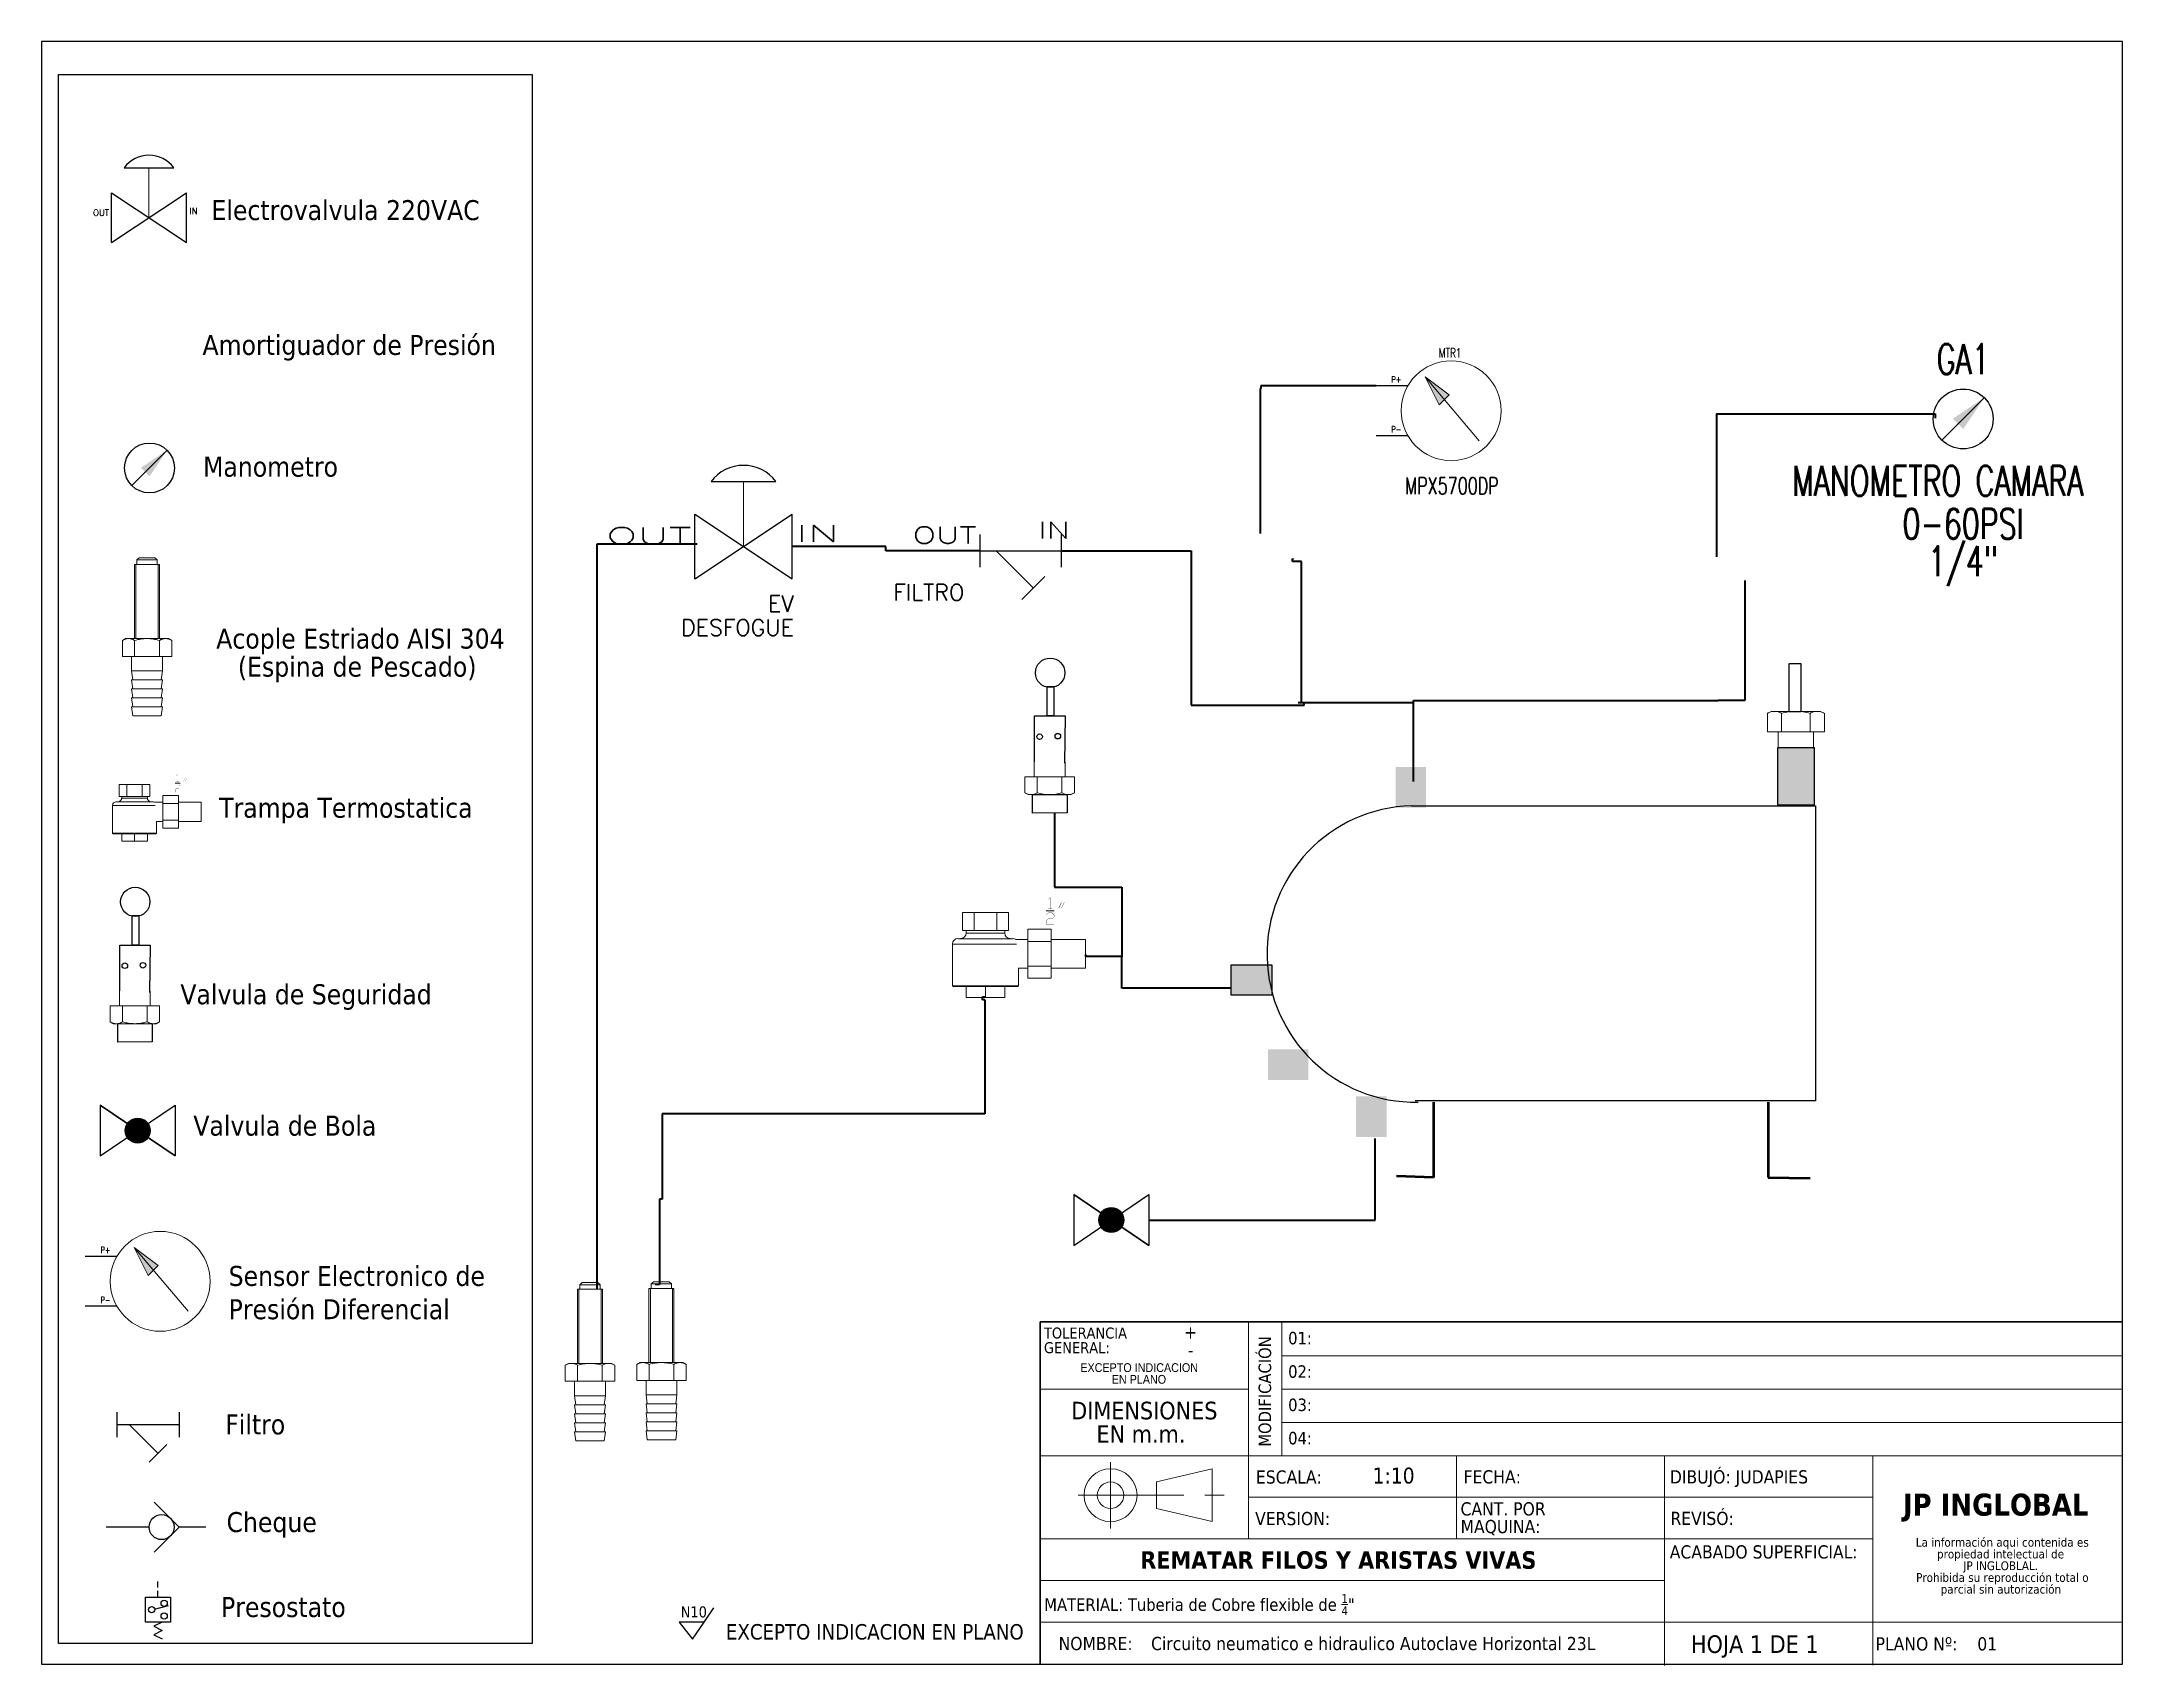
# Model space of a CAD drawing. Header units: millimetres. Extents: x 15 to 265, y 10 to 205.
import ezdxf
from ezdxf.enums import TextEntityAlignment as Align

# ---------------------------------------------------------------- set-up
doc = ezdxf.new("R2010")
doc.units = ezdxf.units.MM
doc.linetypes.add('CENTERX2', pattern=[20.32, 12.7, -2.54, 2.54, -2.54])
for name, color, linetype in [('CONTORNO', 179, 'Continuous'), ('DESC', 250, 'Continuous'), ('SYMS', 7, 'Continuous'), ('TAGS', 250, 'Continuous'), ('TERMS', 123, 'Continuous'), ('WIRENO', 72, 'Continuous')]:
    doc.layers.add(name, color=color, linetype=linetype)
doc.layers.add('WIRES', color=7, linetype='Continuous', lineweight=35)
doc.styles.add('SLDTEXTSTYLE0', font='tahoma.ttf')
doc.styles.add('SLDTEXTSTYLE1', font='')
doc.styles.add('SLDTEXTSTYLE2', font='GOTHIC.TTF', dxfattribs={"width": 0.913})
doc.styles.get("Standard").update_dxf_attribs({"font": 'tahoma.ttf'})
doc.styles.add('WD', font='romans.shx')
doc.styles.get('SLDTEXTSTYLE1').set_extended_font_data('Tahoma', bold=True)

# ---------------------------------------------------------------- blocks, each defined once
blk = doc.blocks.new('SW_NOTE_0')
at = {"layer": 'CONTORNO', "color": 0, "attachment_point": 2, "style": 'SLDTEXTSTYLE2'}
for s, insert, char_height in [('EXCEPTO INDICACION', (7.57, 1.35), 1.0583), ('EN PLANO', (7.54, -0.06), 1.058)]:
    blk.add_mtext(s, dxfattribs=dict(at, insert=insert, char_height=char_height))
blk = doc.blocks.new('SW_NOTE_1')
at = {"layer": 'CONTORNO', "color": 0, "attachment_point": 2, "style": 'SLDTEXTSTYLE0'}
for s, insert, char_height in [('DIMENSIONES ', (9.43, 2.69), 2.1167), ('EN m.m.', (9.02, -0.13), 2.117)]:
    blk.add_mtext(s, dxfattribs=dict(at, insert=insert, char_height=char_height))
blk = doc.blocks.new('SW_NOTE_2')
at = {"layer": 'CONTORNO', "color": 0, "char_height": 1.0583, "attachment_point": 2, "style": 'SLDTEXTSTYLE0'}
for s, insert in [('La información aqui contenida es ', (10.29, 1.34)), ('propiedad intelectual de', (10.08, -0.07)), ('JP INGLOBLAL.', (10.1, -1.48)), ('Prohibida su reproducción total o ', (10.3, -2.89)), ('parcial sin autorización', (10.12, -4.3))]:
    blk.add_mtext(s, dxfattribs=dict(at, insert=insert))
blk = doc.blocks.new('SW_NOTE_3')
at = {"color": 0, "linetype": 'Continuous', "lineweight": 0, "attachment_point": 1, "style": 'SLDTEXTSTYLE0'}
for s, insert, char_height in [('TOLERANCIA ', (0, 1.68), 1.3229), ('GENERAL:', (0, -0.08), 1.323)]:
    blk.add_mtext(s, dxfattribs=dict(at, insert=insert, char_height=char_height))
blk = doc.blocks.new('SW_NOTE_4')
at = {"color": 0, "linetype": 'Continuous', "lineweight": 0, "char_height": 1.587, "attachment_point": 1, "style": 'SLDTEXTSTYLE0'}
for s, insert in [('CANT. POR ', (0, 2.02)), ('MAQUINA:', (0, -0.1))]:
    blk.add_mtext(s, dxfattribs=dict(at, insert=insert))
blk = doc.blocks.new('HGVA1_DIAPHRAGM_VALVE2')
at = {"color": 7, "linetype": 'Continuous', "lineweight": 0, "ltscale": 3.2258}
for p, q in [((-0.25, 0.5), (0.25, 0.5)), ((0, 0), (0, 0.5))]:
    blk.add_line(p, q, dxfattribs=at)
for p, q in [((-0.375, -0.25), (-0.375, 0.25)), ((-0.375, -0.25), (0.375, 0.25)), ((-0.375, 0.25), (0.375, -0.25)), ((0.375, -0.25), (0.375, 0.25))]:
    blk.add_line(p, q)
at = {"ltscale": 25.4, "flags": 128}
blk.add_lwpolyline([(0.25, 0.5, 0.5), (-0.25, 0.5)], format="xyb", close=True, dxfattribs=at)
at = {"style": 'WD', "flags": 1}
for tag, p in [('INST', (-0.469, 0.748)), ('LOC', (-0.469, 0.587)), ('TAG1', (-0.469, 0.378))]:
    blk.add_attdef(tag, text='', height=0.125, dxfattribs=at).set_placement(p, align=Align.RIGHT)
at = {"style": 'WD'}
blk.add_attdef('XREF', text='', height=0.0625, rotation=0.0625, dxfattribs=at).set_placement((0.518, 0.271), align=Align.TOP_CENTER)
blk.add_attdef('TERM01', text='', height=0.0625, dxfattribs=at).set_placement((-0.399, 0.018), align=Align.RIGHT)
for tag, p, height in [('X4TERM01', (-0.375, 0), 0.005), ('X1TERM02', (0.375, 0), 0.005), ('TERM02', (0.406, 0.036), 0.0625), ('RATING1', (0.388, -0.162), 0.125), ('DESC1', (0.388, -0.378), 0.125), ('DESC2', (0.388, -0.562), 0.125), ('DESC3', (0.388, -0.752), 0.125), ('WDTAGALT', (0.388, -0.907), 0.125)]:
    blk.add_attdef(tag, p, '', height=height, dxfattribs=at)
at = {"style": 'WD', "flags": 1}
for tag, p in [('WDTYPE', (-0.154, -0.127)), ('FAMILY', (-0.143, -0.17)), ('CAT', (-0.143, -0.215)), ('MFG', (-0.141, -0.246)), ('ASSYCODE', (-0.113, -0.275))]:
    blk.add_attdef(tag, text='', height=0.01, dxfattribs=at).set_placement(p, align=Align.CENTER)
blk = doc.blocks.new('HST1_STRAINER_Y_TYPE')
at = {"ltscale": 3.2258}
for p, q in [((0, 0.125), (0, -0.125)), ((0.625, 0.125), (0.625, -0.125)), ((0, 0), (0.625, 0)), ((0.125, 0), (0.412, -0.287)), ((0.324, -0.376), (0.501, -0.199))]:
    blk.add_line(p, q, dxfattribs=at)
at = {"style": 'WD', "flags": 1}
for tag, height, p in [('INST', 0.125, (0.33, 0.71)), ('LOC', 0.125, (0.306, 0.549)), ('TAG1', 0.125, (0.324, 0.34)), ('FAMILY', 0.01, (1.09, 0.044)), ('CAT', 0.01, (1.09, -0.001)), ('WDTYPE', 0.01, (1.102, -0.093)), ('MFG', 0.01, (1.092, -0.032)), ('ASSYCODE', 0.01, (1.12, -0.061))]:
    blk.add_attdef(tag, text='', height=height, dxfattribs=at).set_placement(p, align=Align.CENTER)
at = {"style": 'WD'}
for tag, height, p in [('WDTAGALT', 0.125, (0.035, 0.2)), ('TERM01', 0.0625, (-0.024, 0.018))]:
    blk.add_attdef(tag, text='', height=height, dxfattribs=at).set_placement(p, align=Align.RIGHT)
for tag, p, height in [('RATING1', (0.6, 0.18), 0.125), ('X4TERM01', (0, 0), 0.005), ('X1TERM03', (0.625, 0), 0.005), ('TERM03', (0.632, 0.013), 0.0625), ('DESC1', (-0.666, -0.258), 0.125), ('DESC2', (-0.666, -0.442), 0.125), ('X8TERM02', (0.412, -0.287), 0.005), ('TERM02', (0.447, -0.365), 0.0625), ('DESC3', (-0.666, -0.632), 0.125)]:
    blk.add_attdef(tag, p, '', height=height, dxfattribs=at)
blk.add_attdef('XREF', text='', height=0.0625, rotation=0.0625, dxfattribs=at).set_placement((0.649, -0.434), align=Align.TOP_CENTER)
blk = doc.blocks.new('HMT1_DIFFERENTIAL_PRESSURE_GAUGE')
blk.add_hatch(color=7).paths.add_polyline_path([(-0.26, 0.34), (-0.12, 0.06), (-0.02, 0.16)])
for p, q in [((-0.437, 0.25), (-0.75, 0.25)), ((-0.437, -0.25), (-0.75, -0.25))]:
    blk.add_line(p, q)
at = {"color": 7, "linetype": 'Continuous', "lineweight": 0, "ltscale": 645.15999}
for p, q in [((-0.26, 0.34), (0.28, -0.3)), ((-0.26, 0.34), (-0.12, 0.06)), ((-0.26, 0.34), (-0.02, 0.16)), ((-0.12, 0.06), (-0.02, 0.16))]:
    blk.add_line(p, q, dxfattribs=at)
at = {"color": 255, "linetype": 'Continuous', "lineweight": 0, "ltscale": 25.4, "flags": 128}
blk.add_lwpolyline([(-0.26, 0.34), (-0.12, 0.06), (-0.02, 0.16)], close=True, dxfattribs=at)
at = {"color": 7, "linetype": 'Continuous', "lineweight": 0, "ltscale": 645.15999}
blk.add_circle((0, 0), 0.5, dxfattribs=at)
at = {"style": 'WD', "width": 0.7}
for tag, p in [('INST', (-0.01, 0.781)), ('TAG1', (-0.01, 0.531)), ('LOC', (-0.01, 0.656)), ('DESC1', (0.021, -0.625)), ('DESC2', (0.021, -0.75)), ('DESC3', (0.021, -0.875)), ('WDTAGALT', (0.021, -1))]:
    blk.add_attdef(tag, text='', height=0.0938, dxfattribs=at).set_placement(p, align=Align.CENTER)
at = {"style": 'WD'}
for tag, p, height, flags in [('X4TERM01', (-0.75, 0.25), 0.005, 1), ('X1TERM03', (0.5, 0), 0.005, 1), ('WDBLKNAM', (-0.209, -0.188), 0.01, 9), ('FAMILY', (-0.208, -0.062), 0.01, 9), ('X4TERM02', (-0.75, -0.25), 0.005, 1)]:
    blk.add_attdef(tag, p, '', height=height, dxfattribs=dict(at, flags=flags))
at = {"style": 'WD', "width": 0.7}
for tag, p in [('TERM01', (-0.5, 0.281)), ('TERM02', (-0.5, -0.219))]:
    blk.add_attdef(tag, text='', height=0.0625, dxfattribs=at).set_placement(p, align=Align.RIGHT)
for tag, p, height in [('TERM03', (0.531, 0.031), 0.0625), ('RATING1', (0.469, -0.375), 0.0938)]:
    blk.add_attdef(tag, p, '', height=height, dxfattribs=at)
at = {"linetype": 'Continuous', "style": 'WD', "flags": 9}
for tag, p in [('ASSYCODE', (-0.208, -0.156)), ('CAT', (-0.208, -0.094)), ('MFG', (-0.208, -0.125))]:
    blk.add_attdef(tag, p, '', height=0.01, dxfattribs=at)
at = {"style": 'WD'}
blk.add_attdef('XREF', text='', height=0.0625, dxfattribs=at).set_placement((-0.438, -0.406), align=Align.RIGHT)
at = {"flags": 1}
blk.add_attdef('WDTYPE', (-0.219, -0.25), '', height=0.01, dxfattribs=at)
blk = doc.blocks.new('Trampo')
for points in [[(117.18, 260.47), (116.16, 260.47), (116.16, 260.53), (116.64, 260.53), (116.64, 263.49), (116.17, 263.03), (116.12, 263.08), (116.65, 263.61), (116.7, 263.61), (116.7, 260.53), (117.18, 260.53)], [(119.73, 262.17), (119, 260.7), (118.92, 260.75), (119.65, 262.2)], [(120.48, 262.17), (119.73, 260.7), (119.65, 260.75), (120.39, 262.2)], [(117.75, 258.35), (117.2, 257.8), (116.17, 257.8), (115.68, 257.31), (115.68, 256.33), (117.7, 256.33), (117.7, 256.27), (115.61, 256.27), (115.61, 257.34), (116.16, 257.87), (117.18, 257.87), (117.66, 258.37), (117.66, 258.86), (117.18, 259.34), (116.17, 259.34), (115.68, 258.85), (115.63, 258.9), (116.16, 259.43), (117.2, 259.43), (117.75, 258.88)]]:
    blk.add_hatch(color=7).paths.add_polyline_path(points)
at = {"color": 7, "linetype": 'Continuous', "lineweight": 15}
for points in [[(93.14, 259.47), (105.47, 259.47), (105.47, 254.69), (93.14, 254.69)], [(93.14, 254.69), (93.14, 259.47), (93.14, 259.47)], [(96.24, 254.69), (96.24, 259.47), (96.24, 259.47)], [(102.39, 254.69), (102.39, 259.47), (102.39, 259.47)], [(90.48, 251.05), (90.48, 239.82), (90.48, 239.82)], [(91.97, 252.49), (106.66, 252.49), (106.66, 252.49)], [(94.17, 254.69), (94.17, 253.97), (94.17, 253.97)], [(104.46, 253.97), (104.46, 254.69), (104.46, 254.69)], [(110.68, 252.31), (107.39, 252.31), (107.39, 252.31)], [(116.95, 255.02), (110.68, 255.02), (110.68, 241.9), (116.95, 241.9)], [(116.95, 251.77), (110.68, 251.77), (110.68, 251.77)], [(116.95, 255.02), (116.95, 241.9), (116.95, 241.9)], [(126.1, 252.31), (116.95, 252.31), (116.95, 252.31)], [(126.1, 252.31), (126.1, 244.62), (126.1, 244.62)], [(108.15, 239.82), (108.15, 244.62), (108.15, 244.62)], [(108.15, 244.62), (110.68, 244.62), (110.68, 244.62)], [(116.95, 245.16), (110.68, 245.16), (110.68, 245.16)], [(116.95, 244.62), (126.1, 244.62), (126.1, 244.62)], [(107.93, 239.65), (90.7, 239.65), (90.7, 239.65)], [(104.46, 239.65), (104.46, 236.73), (94.17, 236.73), (94.17, 239.65)], [(99.3, 239.65), (99.3, 236.73), (99.3, 236.73)]]:
    blk.add_lwpolyline(points, dxfattribs=at)
at = {"color": 7, "linetype": 'Continuous', "lineweight": 20}
blk.add_lwpolyline([(115.59, 259.99), (117.71, 259.99), (117.71, 259.99)], dxfattribs=at)
at = {"color": 8, "linetype": 'Continuous', "lineweight": 15}
for points in [[(107.64, 251.05), (90.48, 251.05), (90.48, 251.05)], [(94.17, 253.97), (104.46, 253.97), (104.46, 253.97)], [(90.48, 239.82), (108.15, 239.82), (108.15, 239.82)]]:
    blk.add_lwpolyline(points, dxfattribs=at)
at = {"color": 7, "linetype": 'Continuous', "lineweight": 15}
for points in [[(91.94, 252.53), (91.14, 252.53), (90.48, 251.88), (90.48, 251.07)], [(92.66, 252.53), (93.48, 252.53), (94.12, 253.19), (94.12, 254)], [(104.46, 254), (104.46, 253.19), (105.12, 252.53), (105.92, 252.53)], [(107.36, 252.34), (107.12, 252.46), (106.89, 252.53), (106.64, 252.53)], [(90.48, 239.85), (90.48, 239.74), (90.56, 239.65), (90.68, 239.65)], [(107.92, 239.65), (108.02, 239.65), (108.1, 239.74), (108.1, 239.85)]]:
    blk.add_open_spline(points, degree=3, dxfattribs=at)
blk = doc.blocks.new('HME1_PRESS_M')
blk.add_line((0.0361, -0.0879), (0.2129, 0.0889))
blk.add_circle((0.125, 0), 0.125)
blk.add_solid([(0.0821, 0.0015), (0.1255, -0.0419), (0.2129, 0.0889)])
at = {"style": 'WD', "width": 0.7}
for tag, p in [('INST', (0.125, 0.5)), ('LOC', (0.125, 0.3438)), ('TAG1', (0.125, 0.1875)), ('DESC1', (0.125, -0.3438)), ('DESC2', (0.125, -0.5)), ('DESC3', (0.125, -0.6562)), ('WDTAGALT', (0.125, -0.8125))]:
    blk.add_attdef(tag, text='', height=0.125, dxfattribs=at).set_placement(p, align=Align.CENTER)
blk.add_attdef('TERM01', text='', height=0.0625, dxfattribs=at).set_placement((-0.0322, 0.0313), align=Align.RIGHT)
for tag, p, height in [('TERM02', (0.2803, 0.0313), 0.0625), ('RATING1', (0.2812, -0.1875), 0.125)]:
    blk.add_attdef(tag, p, '', height=height, dxfattribs=at)
at = {"style": 'WD'}
for tag, p, height, flags in [('X4TERM01', (0, 0), 0.005, 1), ('WDTYPE', (0.0625, 0.0625), 0.01, 1), ('WDBLKNAM', (0.1342, 0.0008), 0.01, 9), ('X1TERM02', (0.248, 0), 0.005, 1), ('FAMILY', (0.1303, -0.0348), 0.01, 9)]:
    blk.add_attdef(tag, p, '', height=height, dxfattribs=dict(at, flags=flags))
blk.add_attdef('XREF', text='', height=0.0625, dxfattribs=at).set_placement((-0.0312, -0.125), align=Align.RIGHT)
at = {"linetype": 'Continuous', "style": 'WD', "flags": 9}
for tag, p in [('MFG', (0.1283, -0.0855)), ('CAT', (0.1303, -0.066)), ('ASSYCODE', (0.1305, -0.1028))]:
    blk.add_attdef(tag, p, '', height=0.01, dxfattribs=at)
blk = doc.blocks.new('Acople Estriado')
at = {"color": 7, "linetype": 'Continuous', "lineweight": 15}
for p, q in [((6.78, 5.633), (6.78, 5.138)), ((6.78, 5.633), (6.947, 5.633)), ((6.811, 5.678), (6.796, 5.663)), ((6.796, 5.663), (6.796, 5.633)), ((6.931, 5.663), (6.796, 5.663)), ((6.811, 5.678), (6.916, 5.678)), ((6.931, 5.663), (6.916, 5.678)), ((6.931, 5.633), (6.931, 5.663)), ((6.947, 5.138), (6.947, 5.633)), ((6.721, 5.138), (6.699, 5.126)), ((6.699, 5.126), (6.699, 5.019)), ((6.699, 5.019), (6.781, 5.019)), ((6.74, 5.138), (6.721, 5.138)), ((6.864, 5.138), (6.74, 5.138)), ((6.761, 5.019), (6.761, 4.922)), ((6.781, 5.126), (6.781, 5.019)), ((6.781, 5.019), (6.946, 5.019)), ((6.988, 5.138), (6.864, 5.138)), ((6.946, 5.126), (6.946, 5.019)), ((6.946, 5.019), (7.029, 5.019)), ((6.967, 4.922), (6.967, 5.019)), ((7.007, 5.138), (6.988, 5.138)), ((7.029, 5.126), (7.007, 5.138)), ((7.029, 5.126), (7.029, 5.019)), ((6.761, 4.922), (6.769, 4.862)), ((6.864, 4.922), (6.761, 4.922)), ((6.761, 4.862), (6.769, 4.802)), ((6.864, 4.862), (6.761, 4.862)), ((6.967, 4.922), (6.864, 4.922)), ((6.967, 4.862), (6.864, 4.862)), ((6.959, 4.862), (6.967, 4.922)), ((6.959, 4.802), (6.967, 4.862)), ((6.761, 4.802), (6.769, 4.742)), ((6.864, 4.802), (6.761, 4.802)), ((6.761, 4.742), (6.769, 4.682)), ((6.864, 4.742), (6.761, 4.742)), ((6.967, 4.802), (6.864, 4.802)), ((6.967, 4.742), (6.864, 4.742)), ((6.959, 4.742), (6.967, 4.802)), ((6.959, 4.682), (6.967, 4.742)), ((6.761, 4.682), (6.769, 4.622)), ((6.864, 4.682), (6.761, 4.682)), ((6.864, 4.622), (6.769, 4.622)), ((6.967, 4.682), (6.864, 4.682)), ((6.959, 4.622), (6.864, 4.622)), ((6.959, 4.622), (6.967, 4.682))]:
    blk.add_line(p, q, dxfattribs=at)
at = {"color": 7, "linetype": 'Continuous', "lineweight": 0}
for p, q in [((6.79, 5.633), (6.79, 5.138)), ((6.938, 5.633), (6.938, 5.138))]:
    blk.add_line(p, q, dxfattribs=at)
at = {"color": 7, "linetype": 'Continuous', "lineweight": 15}
for points, knots in [([(6.699, 5.126), (6.706, 5.13), (6.712, 5.133), (6.726, 5.137), (6.733, 5.138), (6.74, 5.138)], [0, 0, 0, 0, 0.5, 0.5, 1, 1, 1, 1]), ([(6.74, 5.138), (6.744, 5.138), (6.747, 5.138), (6.754, 5.137), (6.757, 5.136), (6.768, 5.133), (6.775, 5.13), (6.781, 5.126)], [0, 0, 0, 0, 0.25, 0.25, 0.5, 0.5, 1, 1, 1, 1]), ([(6.864, 5.138), (6.85, 5.138), (6.836, 5.137), (6.808, 5.133), (6.795, 5.13), (6.781, 5.126)], [0, 0, 0, 0, 0.5, 0.5, 1, 1, 1, 1]), ([(6.946, 5.126), (6.933, 5.13), (6.919, 5.133), (6.892, 5.137), (6.878, 5.138), (6.864, 5.138)], [0, 0, 0, 0, 0.5, 0.5, 1, 1, 1, 1]), ([(6.946, 5.126), (6.953, 5.13), (6.96, 5.133), (6.974, 5.137), (6.981, 5.138), (6.988, 5.138)], [0, 0, 0, 0, 0.5, 0.5, 1, 1, 1, 1]), ([(6.988, 5.138), (6.991, 5.138), (6.995, 5.138), (7.002, 5.137), (7.005, 5.136), (7.015, 5.133), (7.022, 5.13), (7.029, 5.126)], [0, 0, 0, 0, 0.25, 0.25, 0.5, 0.5, 1, 1, 1, 1])]:
    blk.add_open_spline(points, degree=3, knots=knots, dxfattribs=at)
blk = doc.blocks.new('PT100')
at = {"color": 7, "linetype": 'Continuous', "lineweight": 15}
for p, q in [((12.526, 10.857), (12.429, 10.857)), ((12.633, 10.919), (12.526, 10.919)), ((12.526, 10.919), (12.526, 10.837)), ((12.645, 10.897), (12.633, 10.919)), ((12.645, 10.878), (12.645, 10.897)), ((12.645, 10.754), (12.645, 10.878)), ((12.633, 10.837), (12.526, 10.837)), ((12.526, 10.837), (12.526, 10.672)), ((12.645, 10.631), (12.645, 10.754)), ((12.429, 10.652), (12.526, 10.652)), ((12.633, 10.672), (12.526, 10.672)), ((12.526, 10.672), (12.526, 10.589)), ((12.633, 10.589), (12.645, 10.612)), ((12.645, 10.612), (12.645, 10.631)), ((12.633, 10.589), (12.526, 10.589))]:
    blk.add_line(p, q, dxfattribs=at)
blk.add_lwpolyline([(12.642, 10.794), (12.922, 10.794), (12.922, 10.726), (12.642, 10.726)], close=True)
for points, knots in [([(12.633, 10.919), (12.637, 10.913), (12.64, 10.906), (12.644, 10.892), (12.645, 10.885), (12.645, 10.878)], [0, 0, 0, 0, 0.5, 0.5, 1, 1, 1, 1]), ([(12.645, 10.878), (12.645, 10.875), (12.645, 10.871), (12.644, 10.864), (12.643, 10.861), (12.64, 10.85), (12.637, 10.844), (12.633, 10.837)], [0, 0, 0, 0, 0.25, 0.25, 0.5, 0.5, 1, 1, 1, 1]), ([(12.645, 10.754), (12.645, 10.768), (12.644, 10.782), (12.64, 10.81), (12.637, 10.824), (12.633, 10.837)], [0, 0, 0, 0, 0.5, 0.5, 1, 1, 1, 1]), ([(12.633, 10.672), (12.637, 10.685), (12.64, 10.699), (12.644, 10.727), (12.645, 10.74), (12.645, 10.754)], [0, 0, 0, 0, 0.5, 0.5, 1, 1, 1, 1]), ([(12.633, 10.672), (12.637, 10.665), (12.64, 10.658), (12.644, 10.645), (12.645, 10.638), (12.645, 10.631)], [0, 0, 0, 0, 0.5, 0.5, 1, 1, 1, 1]), ([(12.645, 10.631), (12.645, 10.627), (12.645, 10.624), (12.644, 10.617), (12.643, 10.613), (12.64, 10.603), (12.637, 10.596), (12.633, 10.589)], [0, 0, 0, 0, 0.25, 0.25, 0.5, 0.5, 1, 1, 1, 1])]:
    blk.add_open_spline(points, degree=3, knots=knots, dxfattribs=at)
blk = doc.blocks.new('Valvula Tipo Anillo')
for p, q in [((7.88, 11.213), (7.88, 11.519)), ((7.88, 11.519), (8.084, 11.519)), ((8.084, 11.519), (8.079, 11.203))]:
    blk.add_line(p, q)
at = {"color": 7, "linetype": 'Continuous', "lineweight": 15}
for p, q in [((7.816, 11.006), (7.816, 11.113)), ((7.898, 11.113), (7.816, 11.113)), ((7.878, 11.21), (7.878, 11.113)), ((7.898, 11.006), (7.898, 11.113)), ((8.063, 11.113), (7.898, 11.113)), ((8.063, 11.006), (8.063, 11.113)), ((8.146, 11.113), (8.063, 11.113)), ((8.084, 11.113), (8.084, 11.21)), ((8.146, 11.006), (8.146, 11.113)), ((7.816, 11.006), (7.838, 10.994)), ((7.838, 10.994), (7.857, 10.994)), ((7.857, 10.994), (7.981, 10.994)), ((7.981, 10.994), (8.105, 10.994)), ((8.105, 10.994), (8.124, 10.994)), ((8.124, 10.994), (8.146, 11.006))]:
    blk.add_line(p, q, dxfattribs=at)
for points in [[(7.962, 11.521), (8.01, 11.521), (8.01, 11.713), (7.962, 11.713)], [(8.097, 10.995), (8.097, 10.873), (7.867, 10.871), (7.867, 10.993)]]:
    blk.add_lwpolyline(points, close=True)
for centre, radius in [((7.984, 11.807), 0.0981), ((7.914, 11.381), 0.0185), ((8.035, 11.384), 0.0185)]:
    blk.add_circle(centre, radius)
for points, knots in [([(7.857, 10.994), (7.854, 10.994), (7.85, 10.994), (7.843, 10.995), (7.84, 10.996), (7.829, 10.999), (7.823, 11.002), (7.816, 11.006)], [0, 0, 0, 0, 0.25, 0.25, 0.5, 0.5, 1, 1, 1, 1]), ([(7.898, 11.006), (7.892, 11.002), (7.885, 10.999), (7.871, 10.995), (7.864, 10.994), (7.857, 10.994)], [0, 0, 0, 0, 0.5, 0.5, 1, 1, 1, 1]), ([(7.898, 11.006), (7.912, 11.002), (7.926, 10.999), (7.953, 10.995), (7.967, 10.994), (7.981, 10.994)], [0, 0, 0, 0, 0.5, 0.5, 1, 1, 1, 1]), ([(7.981, 10.994), (7.995, 10.994), (8.009, 10.995), (8.036, 10.999), (8.05, 11.002), (8.063, 11.006)], [0, 0, 0, 0, 0.5, 0.5, 1, 1, 1, 1]), ([(8.105, 10.994), (8.101, 10.994), (8.098, 10.994), (8.091, 10.995), (8.087, 10.996), (8.077, 10.999), (8.07, 11.002), (8.063, 11.006)], [0, 0, 0, 0, 0.25, 0.25, 0.5, 0.5, 1, 1, 1, 1]), ([(8.146, 11.006), (8.139, 11.002), (8.132, 10.999), (8.119, 10.995), (8.112, 10.994), (8.105, 10.994)], [0, 0, 0, 0, 0.5, 0.5, 1, 1, 1, 1])]:
    blk.add_open_spline(points, degree=3, knots=knots, dxfattribs=at)
blk = doc.blocks.new('HGVA1_BALL_VALVE')
h = blk.add_hatch(color=256)
edge = h.paths.add_edge_path()
edge.add_arc((0, 0), 0.125, 0, 360)
at = {"ltscale": 3.2258}
for p, q in [((-0.375, 0.254), (0.375, -0.254)), ((-0.375, -0.254), (0.375, 0.254)), ((-0.375, 0.254), (-0.375, -0.254)), ((0.375, 0.254), (0.375, -0.254))]:
    blk.add_line(p, q, dxfattribs=at)
at = {"ltscale": 25.4, "flags": 128}
blk.add_lwpolyline([(0.375, 0.254), (0.375, -0.254), (-0.375, 0.254), (-0.375, -0.254)], close=True, dxfattribs=at)
at = {"ltscale": 3.2258}
blk.add_circle((0, 0), 0.125, dxfattribs=at)
at = {"ltscale": 25.4}
blk.add_circle((0, 0), 0.125, dxfattribs=at)
at = {"style": 'WD', "flags": 1}
for tag, height, p in [('LOC', 0.125, (0.011, 0.516)), ('INST', 0.125, (0.028, 0.678)), ('TAG1', 0.125, (0, 0.307)), ('FAMILY', 0.01, (-0.482, -0.121)), ('WDTYPE', 0.01, (-0.475, -0.062)), ('CAT', 0.01, (-0.482, -0.165)), ('MFG', 0.01, (-0.481, -0.197)), ('ASSYCODE', 0.01, (-0.453, -0.226))]:
    blk.add_attdef(tag, text='', height=height, dxfattribs=at).set_placement(p, align=Align.CENTER)
at = {"style": 'WD'}
blk.add_attdef('XREF', text='', height=0.0625, rotation=0.0625, dxfattribs=at).set_placement((0.541, 0.293), align=Align.TOP_CENTER)
blk.add_attdef('TERM01', text='', height=0.0625, dxfattribs=at).set_placement((-0.399, 0.018), align=Align.RIGHT)
for tag, p, height in [('X4TERM01', (-0.375, 0), 0.005), ('X8TERM02', (0, 0), 0.005), ('TERM02', (0.052, -0.037), 0.0625), ('X1TERM03', (0.375, 0), 0.005), ('TERM03', (0.406, 0.036), 0.0625), ('RATING1', (0.409, -0.162), 0.125), ('DESC1', (0.409, -0.341), 0.125), ('DESC2', (0.409, -0.525), 0.125), ('DESC3', (0.409, -0.715), 0.125), ('WDTAGALT', (0.409, -0.873), 0.125)]:
    blk.add_attdef(tag, p, '', height=height, dxfattribs=at)
blk = doc.blocks.new('HCK1_CHK_VAL_1')
for p, q in [((0.241, 0.125), (0.366, 0)), ((0.216, 0), (0, 0)), ((0.366, 0), (0.241, -0.125)), ((0.5, 0), (0.366, 0))]:
    blk.add_line(p, q)
blk.add_circle((0.278, 0), 0.0625)
at = {"style": 'WD', "width": 0.7}
for tag, p in [('INST', (0.22, 0.406)), ('LOC', (0.22, 0.281)), ('TAG1', (0.22, 0.156)), ('DESC1', (0.203, -0.269)), ('DESC2', (0.214, -0.386)), ('DESC3', (0.214, -0.503)), ('WDTAGALT', (0.214, -0.625))]:
    blk.add_attdef(tag, text='', height=0.0938, dxfattribs=at).set_placement(p, align=Align.CENTER)
at = {"flags": 1}
blk.add_attdef('WDTYPE', (0.344, 0.125), '', height=0.01, dxfattribs=at)
at = {"style": 'WD'}
for tag, p, height, flags in [('X4TERM01', (0, 0), 0.00375, 1), ('X1TERM02', (0.5, 0), 0.00375, 1), ('FAMILY', (0.064, -0.031), 0.0075, 9), ('WDBLKNAM', (0.063, -0.153), 0.01, 9)]:
    blk.add_attdef(tag, p, '', height=height, dxfattribs=dict(at, flags=flags))
at = {"style": 'WD', "width": 0.7}
blk.add_attdef('TERM01', text='', height=0.0469, dxfattribs=at).set_placement((0.188, 0.031), align=Align.RIGHT)
for tag, p, height in [('TERM02', (0.375, 0.031), 0.0469), ('RATING1', (0.376, -0.156), 0.0938)]:
    blk.add_attdef(tag, p, '', height=height, dxfattribs=at)
at = {"style": 'WD'}
blk.add_attdef('XREF', text='', height=0.0625, dxfattribs=at).set_placement((0.033, -0.094), align=Align.RIGHT)
at = {"linetype": 'Continuous', "style": 'WD', "flags": 9}
for tag, p in [('CAT', (0.064, -0.063)), ('MFG', (0.064, -0.094)), ('ASSYCODE', (0.064, -0.125))]:
    blk.add_attdef(tag, p, '', height=0.0075, dxfattribs=at)
blk = doc.blocks.new('HVL1_PRESS_SW')
for p, q in [((0.094, 0.222), (0.094, 0.282)), ((-0.031, -0.126), (-0.031, 0.125)), ((-0.031, 0.125), (0.219, 0.125)), ((0.061, 0.005), (0.198, 0.04)), ((0.094, 0.125), (0.094, 0.188)), ((0.219, 0.125), (0.219, -0.126)), ((0.219, -0.126), (-0.031, -0.126)), ((0.135, -0.126), (0.052, -0.167)), ((0.052, -0.167), (0.135, -0.209)), ((0.135, -0.209), (0.052, -0.251)), ((0.052, -0.251), (0.135, -0.293))]:
    blk.add_line(p, q)
for centre in [(0.032, 0), (0.156, 0.063), (0.156, -0.063)]:
    blk.add_circle(centre, 0.0314)
at = {"style": 'WD', "width": 0.7}
for tag, height, p in [('INST', 0.125, (-0.062, 0.5)), ('LOC', 0.125, (-0.062, 0.344)), ('TAG1', 0.125, (-0.062, 0.188)), ('TERM01', 0.0625, (-0.062, 0.031)), ('DESC1', 0.125, (-0.062, -0.281)), ('RATING1', 0.125, (0.775, -0.281)), ('DESC2', 0.125, (-0.062, -0.438)), ('WDTAGALT', 0.125, (-0.062, -0.75)), ('DESC3', 0.125, (-0.062, -0.594))]:
    blk.add_attdef(tag, text='', height=height, dxfattribs=at).set_placement(p, align=Align.RIGHT)
at = {"style": 'WD'}
for tag, p, height, flags in [('X2TERM04', (0.094, 0.281), 0.005, 1), ('WDBLKNAM', (0.405, 0.344), 0.01, 9), ('FAMILY', (0.406, 0.312), 0.01, 9), ('X4TERM01', (0, 0), 0.005, 1), ('WDTYPE', (0.062, 0.062), 0.01, 1), ('X1TERM02', (0.187, 0.063), 0.005, 1), ('X1TERM03', (0.187, -0.063), 0.005, 1)]:
    blk.add_attdef(tag, p, '', height=height, dxfattribs=dict(at, flags=flags))
at = {"style": 'WD', "width": 0.7}
for tag, p in [('TERM04', (0.125, 0.25)), ('TERM02', (0.25, 0.094)), ('TERM03', (0.25, -0.031))]:
    blk.add_attdef(tag, p, '', height=0.0625, dxfattribs=at)
at = {"linetype": 'Continuous', "style": 'WD', "flags": 9}
for tag, p in [('ASSYCODE', (0.406, 0.219)), ('CAT', (0.406, 0.281)), ('MFG', (0.406, 0.25))]:
    blk.add_attdef(tag, p, '', height=0.01, dxfattribs=at)
at = {"style": 'WD', "width": 0.7}
blk.add_attdef('TERM05', text='', height=0.0625, dxfattribs=at).set_placement((0.125, -0.406), align=Align.CENTER)
at = {"style": 'WD'}
blk.add_attdef('XREF', (0.281, -0.375), '', height=0.0625, dxfattribs=at)
blk = doc.blocks.new('WDDOT')
for radius in [0.03, 0.0187, 0.00929]:
    blk.add_circle((0, 0), radius)

msp = doc.modelspace()

# ---------------------------------------------------------------- hatches: boundary and pattern name
h = msp.add_hatch(color=256)
h.dxf.hatch_style = 1
h.paths.add_polyline_path([(177.69, 117.84), (177.69, 112.96), (181.34, 112.96), (181.34, 117.84)])
h = msp.add_hatch(color=256)
h.dxf.hatch_style = 1
h.paths.add_polyline_path([(162.79, 94.06), (157.92, 94.06), (157.92, 90.41), (162.63, 90.41, -0.009743), (162.79, 91.09)])
h = msp.add_hatch(color=256)
h.dxf.hatch_style = 1
h.paths.add_polyline_path([(167.2, 83.88), (162.33, 83.88), (162.33, 80.23), (167.2, 80.23)])
h = msp.add_hatch(color=256)
h.dxf.hatch_style = 1
h.paths.add_polyline_path([(172.94, 78.24), (172.94, 73.36), (176.59, 73.36), (176.59, 78.24)])
at = {"layer": 'WIRENO'}
h = msp.add_hatch(color=7, dxfattribs=at)
h.dxf.hatch_style = 1
h.paths.add_polyline_path([(228.02, 120.12), (223.55, 120.12), (223.55, 113.27), (228.02, 113.27)])

# ---------------------------------------------------------------- linework, layer by layer
at = {"color": 7, "linetype": 'Continuous'}
for p, q in [((265, 205), (15, 205)), ((15, 205), (15, 10)), ((265, 10), (265, 205)), ((15, 10), (265, 10))]:
    msp.add_line(p, q, dxfattribs=at)
for p, q in [((177.62, 113), (177.62, 113.03)), ((179.6, 113.18), (228.13, 113.18)), ((179.6, 113.17), (179.6, 113.18)), ((179.6, 113.17), (179.6, 113.17)), ((228.13, 113.18), (228.13, 79.97)), ((228.13, 77.7), (180.02, 77.7)), ((228.13, 79.97), (228.13, 78.84)), ((228.13, 78.84), (228.13, 77.7))]:
    msp.add_line(p, q)
at = {"lineweight": 50}
for p, q in [((182.23, 77.57), (182.23, 68.51)), ((222.46, 77.56), (222.46, 68.5)), ((182.23, 68.51), (177.78, 68.67)), ((222.46, 68.5), (227.49, 68.43))]:
    msp.add_line(p, q, dxfattribs=at)
at = {"color": 7, "linetype": 'Continuous', "lineweight": 30}
for p, q in [((265, 51.17), (134.96, 51.17)), ((134.96, 51.17), (134.96, 10))]:
    msp.add_line(p, q, dxfattribs=at)
at = {"color": 7, "linetype": 'Continuous', "lineweight": 0}
for p, q in [((160, 51.17), (160, 25.07)), ((164, 51.17), (164, 35.07)), ((265, 47.07), (164, 47.07)), ((160, 43.07), (134.96, 43.07)), ((265, 43.07), (164, 43.07)), ((265, 39.07), (164, 39.07)), ((265, 35.07), (135, 35.07)), ((185, 35.07), (185, 25.07)), ((210, 35.07), (210, 9.87)), ((235, 35.07), (235, 9.9)), ((155.64, 33.5), (148.97, 31.91)), ((155.64, 27.15), (155.64, 33.5)), ((148.97, 31.91), (148.97, 28.74)), ((235, 30.07), (160, 30.07)), ((148.97, 28.74), (155.64, 27.15)), ((235, 25.07), (134.99, 25.07)), ((210, 20.07), (134.99, 20.07)), ((265, 15.07), (134.99, 15.07))]:
    msp.add_line(p, q, dxfattribs=at)
at = {"color": 7, "linetype": 'CENTERX2', "lineweight": 0}
for p, q in [((265, 51.17), (265, 10)), ((143.43, 34.29), (143.43, 26.3)), ((139.53, 30.32), (157.1, 30.32)), ((134.96, 10), (265, 10))]:
    msp.add_line(p, q, dxfattribs=at)
for points in [[(17.02, 201.06), (73.94, 201.06), (73.94, 12.48), (17.02, 12.48)], [(223.55, 113.27), (228.02, 113.27), (228.02, 120.12), (223.55, 120.12)], [(157.92, 94.06), (162.79, 94.06), (162.79, 90.41), (157.92, 90.41)]]:
    msp.add_lwpolyline(points, close=True)
at = {"color": 7, "linetype": 'Continuous', "lineweight": 0}
for radius in [3.18, 1.59]:
    msp.add_circle((143.43, 30.32), radius, dxfattribs=at)
msp.add_arc((180.04, 95.36), 17.81, 91.4356, 271.0609)
at = {"layer": 'CONTORNO'}
for p, q in [((91.62, 15.07), (93.19, 13.01)), ((94.61, 15.07), (91.62, 15.07)), ((93.19, 13.01), (94.61, 15.07)), ((94.61, 15.07), (95.78, 16.79))]:
    msp.add_line(p, q, dxfattribs=at)
at = {"layer": 'WIRES'}
for p, q in [((161.45, 145.9, 346.69), (161.45, 163.31)), ((165.96, 163.65), (161.47, 163.65)), ((161.47, 163.65), (161.47, 163.3, 0.15)), ((175.35, 163.64), (165.96, 163.64)), ((216.28, 143.07, 28.89), (216.28, 160.27)), ((216.28, 160.27), (216.45, 160.27)), ((216.45, 160.27), (242.51, 160.27)), ((242.51, 160.27), (242.51, 159.73)), ((81.74, 55.07), (81.74, 144.66)), ((81.74, 144.66), (93.75, 144.66)), ((116.45, 144.33), (105.18, 144.33)), ((116.45, 143.81), (116.45, 144.33)), ((127.73, 143.81), (116.45, 143.81)), ((137.48, 143.81), (153.13, 143.81)), ((153.13, 143.81), (153.13, 125.25)), ((165.28, 142.53), (165.28, 142.84)), ((165.28, 142.84), (165.42, 142.84)), ((166.38, 142.53), (165.28, 142.53)), ((166.38, 125.56), (166.38, 142.53)), ((219.63, 140.25), (219.63, 125.83)), ((153.13, 125.25), (166.71, 125.25)), ((165.96, 125.56), (179.81, 125.56)), ((166.71, 125.25), (166.71, 125.56)), ((179.81, 116.07), (179.81, 125.83)), ((179.81, 125.83), (216.45, 125.83)), ((219.63, 125.83), (216.45, 125.83)), ((136.7, 112.33), (136.7, 103.4)), ((136.7, 103.4), (144.8, 103.4)), ((144.8, 103.4), (144.8, 95.04)), ((140.48, 95.04), (140.48, 95.31)), ((144.8, 95.04), (140.48, 95.04)), ((144.8, 91.27), (144.8, 95.04)), ((128.06, 89.84), (128.06, 90.19)), ((128.06, 90.19), (128.46, 90.19)), ((157.92, 91.27), (144.8, 91.27)), ((128.33, 89.84), (128.06, 89.84)), ((128.33, 89.84), (128.33, 76.14)), ((128.33, 76.14), (89.54, 76.14)), ((89.54, 76.14), (89.54, 65.9)), ((175.21, 63.39), (175.21, 73.19)), ((89.54, 65.9), (89.23, 65.9)), ((89.23, 65.9), (89.23, 55.65)), ((148.02, 63.39), (175.21, 63.39)), ((89.23, 55.65), (88.73, 55.65))]:
    msp.add_line(p, q, dxfattribs=at)

# ---------------------------------------------------------------- block references
for name, p, xscale, yscale, zscale in [('Acople Estriado', (-95.88, 40.77), 18, 18, 18), ('Valvula Tipo Anillo', (-7.54, -83.38), 18, 18, 18), ('Trampo', (-3.51, 38.2), 0.2988, 0.2988, 0.2988), ('Valvula Tipo Anillo', (-117.46, -110.91), 18, 18, 18), ('Trampo', (83.89, -15.97), 0.4482, 0.4482, 0.4482), ('Acople Estriado', (-42.66, -46.33), 18, 18, 18), ('Acople Estriado', (-34.08, -46.23), 18, 18, 18)]:
    msp.add_blockref(name, p, dxfattribs=dict(xscale=xscale, yscale=yscale, zscale=zscale))
at = {"xscale": 20.736, "yscale": 20.736, "zscale": 20.736, "rotation": 90}
msp.add_blockref('PT100', (448.77, -137.69), dxfattribs=at)
at = {"color": 7, "linetype": 'Continuous', "lineweight": 0}
for name, p in [('SW_NOTE_3', (135.43, 48.79)), ('SW_NOTE_4', (185.48, 27.45))]:
    msp.add_blockref(name, p, dxfattribs=at)
at = {"layer": 'CONTORNO'}
msp.add_blockref('SW_NOTE_0', (139.3, 44.83), dxfattribs=at)
at = {"layer": 'CONTORNO', "color": 7}
for name, p in [('SW_NOTE_1', (138.06, 38.86)), ('SW_NOTE_2', (240.28, 23.85))]:
    msp.add_blockref(name, p, dxfattribs=at)
at = {"layer": 'SYMS'}
ref = msp.add_blockref('HGVA1_DIAPHRAGM_VALVE2', (27.9, 183.84), dxfattribs=dict(at, xscale=12, yscale=12, zscale=12))
ref.add_attrib('TERM01', 'OUT', dxfattribs={"layer": 'TERMS', "height": 0.75, "style": 'WD'}).set_placement((23.11, 184.06), align=Align.RIGHT)
ref.add_attrib('TERM02', 'IN', (32.77, 184.27), dxfattribs={"layer": 'TERMS', "height": 0.75, "style": 'WD'})
ref = msp.add_blockref('HMT1_DIFFERENTIAL_PRESSURE_GAUGE', (184.35, 160.64), dxfattribs=dict(at, xscale=12, yscale=12, zscale=12))
ref.add_attrib('DESC1', 'MPX5700DP', dxfattribs={"layer": 'DESC', "height": 2, "style": 'WD', "width": 0.7}).set_placement((184.45, 150.62), align=Align.CENTER)
ref.add_attrib('TAG1', 'MTR1', dxfattribs={"layer": 'TAGS', "height": 1.126, "style": 'WD', "width": 0.7}).set_placement((184.23, 167.02), align=Align.CENTER)
ref.add_attrib('TERM02', 'P-', dxfattribs={"layer": 'TERMS', "height": 0.75, "style": 'WD', "width": 0.7}).set_placement((178.35, 158.02), align=Align.RIGHT)
ref.add_attrib('TERM01', 'P+', dxfattribs={"layer": 'TERMS', "height": 0.75, "style": 'WD', "width": 0.7}).set_placement((178.35, 164.02), align=Align.RIGHT)
ref = msp.add_blockref('HME1_PRESS_M', (242.27, 159.65), dxfattribs=dict(at, xscale=28.8, yscale=28.8, zscale=28.8))
ref.add_attrib('TAG1', 'GA1', dxfattribs={"layer": 'TAGS', "height": 3.6, "style": 'WD', "width": 0.7}).set_placement((245.87, 165.05), align=Align.CENTER)
ref.add_attrib('DESC1', 'MANOMETRO CAMARA', dxfattribs={"layer": 'DESC', "height": 3.6, "style": 'WD', "width": 0.7}).set_placement((242.83, 150.42), align=Align.CENTER)
ref.add_attrib('DESC2', '0-60PSI', dxfattribs={"layer": 'DESC', "height": 3.6, "style": 'WD', "width": 0.7}).set_placement((245.87, 145.25), align=Align.CENTER)
ref.add_attrib('DESC3', '1/4"', dxfattribs={"layer": 'DESC', "height": 3.6, "style": 'WD', "width": 0.7}).set_placement((245.87, 140.75), align=Align.CENTER)
for p in [(216.28, 160.27), (216.45, 160.27), (166.38, 125.56), (166.71, 125.56), (179.81, 125.56), (144.8, 95.04)]:
    msp.add_blockref('WDDOT', p, dxfattribs=at)
for name, p, xscale, yscale, zscale in [('HME1_PRESS_M', (24.96, 153.76), 24, 24, 24), ('HGVA1_BALL_VALVE', (26.55, 74.13), 12, 12, 12), ('HGVA1_BALL_VALVE', (143.52, 63.39), 12, 12, 12), ('HST1_STRAINER_Y_TYPE', (24.02, 38.8), 12, 12, 12), ('HCK1_CHK_VAL_1', (22.74, 26.48), 24, 24, 24), ('HVL1_PRESS_SW', (27.85, 16.57), 12, 12, 12)]:
    msp.add_blockref(name, p, dxfattribs=dict(at, xscale=xscale, yscale=yscale, zscale=zscale))
ref = msp.add_blockref('HGVA1_DIAPHRAGM_VALVE2', (99.33, 144.33), dxfattribs=dict(at, xscale=15.6, yscale=15.6, zscale=15.6))
ref.add_attrib('DESC1', 'EV', dxfattribs={"layer": 'DESC', "height": 1.95, "style": 'WD'}).set_placement((105.38, 138.43), align=Align.TOP_RIGHT)
ref.add_attrib('DESC2', 'DESFOGUE', dxfattribs={"layer": 'DESC', "height": 1.95, "style": 'WD'}).set_placement((105.38, 135.56), align=Align.TOP_RIGHT)
ref.add_attrib('TERM01', 'OUT', dxfattribs={"layer": 'TERMS', "color": 0, "height": 2, "style": 'WD', "width": 2}).set_placement((93.1, 144.61), align=Align.RIGHT)
ref.add_attrib('TERM02', 'IN', (105.67, 144.89), dxfattribs={"layer": 'TERMS', "color": 0, "height": 2, "style": 'WD', "width": 2})
ref = msp.add_blockref('HST1_STRAINER_Y_TYPE', (127.73, 143.81), dxfattribs=dict(at, xscale=15.6, yscale=15.6, zscale=15.6))
ref.add_attrib('DESC1', 'FILTRO', dxfattribs={"layer": 'DESC', "height": 1.95, "style": 'WD'}).set_placement((117.33, 139.79), align=Align.TOP_LEFT)
ref.add_attrib('TERM01', 'OUT', dxfattribs={"layer": 'TERMS', "color": 0, "lineweight": 25, "height": 2, "style": 'WD', "width": 1.5}).set_placement((127.35, 144.1), align=Align.BOTTOM_RIGHT)
ref.add_attrib('TERM03', 'IN', dxfattribs={"layer": 'TERMS', "color": 0, "lineweight": 25, "height": 2, "style": 'WD', "width": 1.5}).set_placement((134.73, 144.69), align=Align.BOTTOM_LEFT)
ref = msp.add_blockref('HMT1_DIFFERENTIAL_PRESSURE_GAUGE', (29.25, 56.02), dxfattribs=dict(at, xscale=12, yscale=12, zscale=12))
ref.add_attrib('TERM02', 'P-', dxfattribs={"layer": 'TERMS', "height": 0.75, "style": 'WD', "width": 0.7}).set_placement((23.25, 53.4), align=Align.RIGHT)
ref.add_attrib('TERM01', 'P+', dxfattribs={"layer": 'TERMS', "height": 0.75, "style": 'WD', "width": 0.7}).set_placement((23.25, 59.4), align=Align.RIGHT)

# ---------------------------------------------------------------- texts
at = {"char_height": 2.4, "attachment_point": 1}
for s, insert in [('\\A1;Electrovalvula 220VAC', (35.41, 185.95)), ('\\A1;Amortiguador de Presión', (34.33, 169.75)), ('\\A1;Manometro', (34.4, 155.12)), ('\\A1;Acople Estriado AISI 304', (35.98, 134.46)), ('\\A1;(Espina de Pescado)', (38.58, 131.09)), ('\\A1;Trampa Termostatica', (36.33, 114.13)), ('\\A1;Valvula de Seguridad', (31.67, 91.72)), ('\\A1;Valvula de Bola', (33.23, 75.93)), ('\\A1;Sensor Electronico de \\PPresión Diferencial', (37.47, 57.87)), ('\\A1;Filtro', (37.06, 40.03)), ('\\A1;Cheque', (37.22, 28.29)), ('\\A1;Presostato', (36.56, 18.08))]:
    msp.add_mtext_dynamic_manual_height_columns(s, width=44.8708, gutter_width=1, heights=[0], dxfattribs=dict(at, insert=insert))
at = {"color": 7, "linetype": 'Continuous', "lineweight": 0, "style": 'SLDTEXTSTYLE0'}
for s, insert, char_height, attachment_point in [('+ ', (153.82, 50.73), 1.587, 3), ('- ', (153.4, 48.57), 1.587, 3), ('01:', (164.77, 49.95), 1.5, 1), ('02:', (164.77, 45.93), 1.5, 1), ('03:', (164.77, 41.93), 1.5, 1), ('04:', (164.77, 37.93), 1.5, 1), ('ESCALA:', (160.9, 33.3), 1.587, 1), ('FECHA:', (185.85, 33.32), 1.587, 1), ('VERSION:', (160.8, 28.31), 1.587, 1), ('REVISÓ:', (210.7, 28.33), 1.587, 1), ('\\A1;MATERIAL: Tuberia de Cobre flexible de {\\H0.7x;\\S1/4;}"', (135.47, 18.43), 1.5, 1), ('\\pi-4.7625,l6.35,t12.7;NOMBRE:^ICircuito neumatico e hidraulico Autoclave Horizontal 23L', (135.6, 13.29), 1.5875, 1), ('HOJA 1 DE 1', (213.16, 13.48), 2.1167, 1), ('PLANO Nº:    01', (235.35, 13.25), 1.5875, 1)]:
    msp.add_mtext(s, dxfattribs=dict(at, insert=insert, char_height=char_height, attachment_point=attachment_point))
at = {"color": 7, "linetype": 'Continuous', "lineweight": 0, "insert": (161.22, 36.15), "char_height": 1.5, "attachment_point": 1, "rotation": 90, "style": 'SLDTEXTSTYLE0'}
msp.add_mtext('MODIFICACIÓN', dxfattribs=at)
at = {"layer": 'CONTORNO', "color": 7}
for s, insert, char_height, attachment_point, style in [('1:10', (177.44, 33.63), 1.905, 2, 'SLDTEXTSTYLE0'), ('DIBUJÓ: JUDAPIES', (210.63, 33.32), 1.5875, 1, 'SLDTEXTSTYLE0'), ('REMATAR FILOS Y ARISTAS VIVAS', (170.8, 23.59), 2.1167, 2, 'SLDTEXTSTYLE1'), ('ACABADO SUPERFICIAL:', (210.62, 24.3), 1.5875, 1, 'SLDTEXTSTYLE0'), ('EXCEPTO INDICACION EN PLANO', (133, 14.83), 1.8521, 3, 'SLDTEXTSTYLE0')]:
    msp.add_mtext(s, dxfattribs=dict(at, insert=insert, char_height=char_height, attachment_point=attachment_point, style=style))
at = {"layer": 'CONTORNO', "attachment_point": 1}
for s, insert, char_height, style in [('JP INGLOBAL', (238.63, 30.51), 2.6458, 'SLDTEXTSTYLE1'), ('N10', (91.78, 16.96), 1.323, 'SLDTEXTSTYLE0')]:
    msp.add_mtext(s, dxfattribs=dict(at, insert=insert, char_height=char_height, style=style))

doc.saveas('drawing.dxf')
